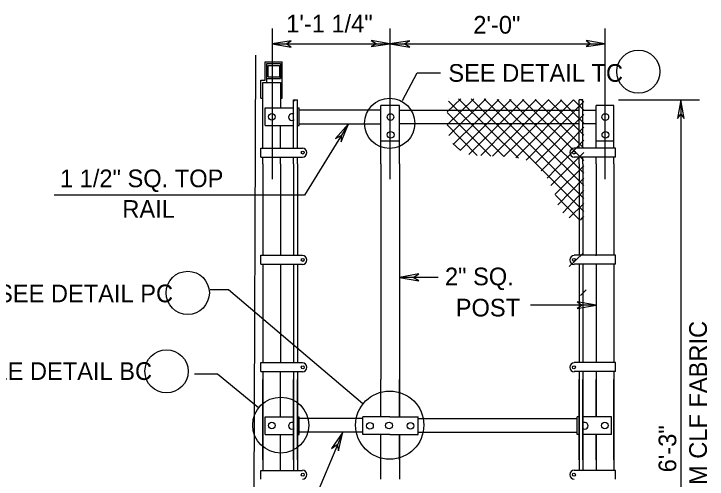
# Model space of a CAD drawing. Extents: x 528.16 to 531.11, y 154.41 to 156.24.
# Drawn here: x 529.4743 to 529.8755, y 155.2096 to 155.4789 of the extents above; entities that cross this region are included whole.
import ezdxf

# ---------------------------------------------------------------- set-up
doc = ezdxf.new("R2010")
doc.units = 0
doc.layers.add('Level 1', color=7, linetype='Continuous')
doc.layers.add('Level 2', color=7, linetype='Continuous')

msp = doc.modelspace()

# ---------------------------------------------------------------- linework, layer by layer
at = {"layer": 'Level 1'}
for points in [[(529.623687664042, 155.46161417322836), (529.634842519685, 155.45964566929135), (529.6318897637796, 155.46161417322836), (529.634842519685, 155.46325459317586)], [(529.6919291338583, 155.46161417322836), (529.6811023622047, 155.46358267716536), (529.6840551181102, 155.46161417322836), (529.6811023622047, 155.45997375328085)], [(529.6919291338583, 155.46161417322836), (529.7034120734908, 155.45964566929135), (529.7001312335958, 155.46161417322836), (529.7034120734908, 155.46325459317586)], [(529.8162729658793, 155.46161417322836), (529.8054461942257, 155.46358267716536), (529.8080708661417, 155.46161417322836), (529.8054461942257, 155.45997375328085)], [(529.8602362204724, 155.4291338582677), (529.8582677165355, 155.41830708661416), (529.8602362204724, 155.42093175853017), (529.8622047244095, 155.41830708661416)], [(529.6679790026246, 155.41535433070865), (529.6604330708661, 155.40682414698162), (529.6637139107612, 155.40846456692913), (529.6637139107612, 155.4048556430446)], [(529.6975065616798, 155.32644356955382), (529.7086614173228, 155.3244750656168), (529.7053805774278, 155.32644356955382), (529.7086614173228, 155.32841207349082)], [(529.8113517060367, 155.31036745406823), (529.8001968503937, 155.31233595800524), (529.8031496062993, 155.31036745406823), (529.8001968503937, 155.30839895013122)], [(529.6646981627297, 155.23687664041995), (529.6581364829397, 155.22736220472441), (529.6614173228346, 155.22965879265092), (529.6620734908137, 155.2260498687664)]]:
    msp.add_lwpolyline(points, close=True, dxfattribs=at)
at = {"layer": 'Level 2'}
for p, q in [((529.623687664042, 155.4704724409449), (529.623687664042, 155.45570866141733)), ((529.6919291338583, 155.4704724409449), (529.6919291338583, 155.45209973753282)), ((529.8162729658793, 155.4704724409449), (529.8162729658793, 155.45209973753282)), ((529.623687664042, 155.46161417322836), (529.6919291338583, 155.46161417322836)), ((529.6919291338583, 155.46161417322836), (529.8162729658793, 155.46161417322836)), ((529.6141732283464, 155.45505249343833), (529.6125328083989, 155.06824146981626)), ((529.623687664042, 155.45570866141733), (529.623687664042, 155.4035433070866)), ((529.6919291338583, 155.45209973753282), (529.6919291338583, 155.38320209973753)), ((529.8162729658793, 155.45209973753282), (529.8162729658793, 155.38320209973753)), ((529.619750656168, 155.45111548556432), (529.629593175853, 155.45111548556432)), ((529.619750656168, 155.44061679790025), (529.619750656168, 155.45111548556432)), ((529.6207349081365, 155.4501312335958), (529.6286089238845, 155.4501312335958)), ((529.6207349081365, 155.43930446194224), (529.6207349081365, 155.4501312335958)), ((529.6213910761155, 155.44258530183725), (529.6213910761155, 155.4491469816273)), ((529.6213910761155, 155.4491469816273), (529.6279527559055, 155.4491469816273)), ((529.6279527559055, 155.4491469816273), (529.6279527559055, 155.44258530183725)), ((529.6286089238845, 155.4501312335958), (529.6286089238845, 155.44160104986875)), ((529.629593175853, 155.4301181102362), (529.629593175853, 155.45111548556432)), ((529.617125984252, 155.4301181102362), (529.617125984252, 155.44061679790025)), ((529.617125984252, 155.44061679790025), (529.619750656168, 155.44061679790025)), ((529.6207349081365, 155.44160104986875), (529.6286089238845, 155.44160104986875)), ((529.6213910761155, 155.44258530183725), (529.6279527559055, 155.44258530183725)), ((529.6286089238845, 155.44160104986875), (529.6286089238845, 155.44258530183725)), ((529.61843832021, 155.43930446194224), (529.6286089238845, 155.43930446194224)), ((529.61843832021, 155.4301181102362), (529.61843832021, 155.43930446194224)), ((529.6286089238845, 155.43930446194224), (529.6286089238845, 155.4245406824147)), ((529.617125984252, 155.4301181102362), (529.61843832021, 155.4301181102362)), ((529.61843832021, 155.4012467191601), (529.61843832021, 155.4301181102362)), ((529.6286089238845, 155.4301181102362), (529.629593175853, 155.4301181102362)), ((529.636154855643, 155.4291338582677), (529.6384514435696, 155.4291338582677)), ((529.636154855643, 155.4012467191601), (529.636154855643, 155.4291338582677)), ((529.6384514435696, 155.4012467191601), (529.6384514435696, 155.4291338582677)), ((529.8034776902887, 155.4291338582677), (529.8015091863517, 155.4291338582677)), ((529.8015091863517, 155.4012467191601), (529.8015091863517, 155.4291338582677)), ((529.8034776902887, 155.4012467191601), (529.8034776902887, 155.4291338582677)), ((529.8241469816273, 155.4291338582677), (529.871062992126, 155.4291338582677)), ((529.8602362204724, 155.4291338582677), (529.8602362204724, 155.03772965879264)), ((529.619750656168, 155.41437007874015), (529.619750656168, 155.4245406824147)), ((529.619750656168, 155.4245406824147), (529.636154855643, 155.4245406824147)), ((529.6384514435696, 155.4245406824147), (529.639435695538, 155.4245406824147)), ((529.639435695538, 155.41437007874015), (529.639435695538, 155.4245406824147)), ((529.6975065616798, 155.4258530183727), (529.6866797900262, 155.4258530183727)), ((529.6866797900262, 155.4012467191601), (529.6866797900262, 155.4258530183727)), ((529.6975065616798, 155.39599737532808), (529.6975065616798, 155.4258530183727)), ((529.8215223097113, 155.4258530183727), (529.8113517060367, 155.4258530183727)), ((529.8113517060367, 155.4012467191601), (529.8113517060367, 155.4258530183727)), ((529.8215223097113, 155.4012467191601), (529.8215223097113, 155.4258530183727)), ((529.6866797900262, 155.42322834645668), (529.639435695538, 155.42322834645668)), ((529.6975065616798, 155.42322834645668), (529.8015091863517, 155.42322834645668)), ((529.8034776902887, 155.42322834645668), (529.8113517060367, 155.42322834645668)), ((529.619750656168, 155.41437007874015), (529.636154855643, 155.41437007874015)), ((529.6286089238845, 155.4012467191601), (529.6286089238845, 155.41437007874015)), ((529.6384514435696, 155.41437007874015), (529.639435695538, 155.41437007874015)), ((529.639435695538, 155.41535433070865), (529.6866797900262, 155.41535433070865)), ((529.8015091863517, 155.41535433070865), (529.6975065616798, 155.41535433070865)), ((529.8113517060367, 155.41535433070865), (529.8034776902887, 155.41535433070865)), ((529.6975065616798, 155.4051837270341), (529.6866797900262, 155.4051837270341)), ((529.8215223097113, 155.4051837270341), (529.8113517060367, 155.4051837270341)), ((529.617125984252, 155.4012467191601), (529.641404199475, 155.4012467191601)), ((529.617125984252, 155.39599737532808), (529.617125984252, 155.4012467191601)), ((529.623687664042, 155.4035433070866), (529.623687664042, 155.38320209973753)), ((529.6866797900262, 155.39206036745406), (529.6866797900262, 155.4012467191601)), ((529.8225065616798, 155.4012467191601), (529.7985564304462, 155.4012467191601)), ((529.8225065616798, 155.39599737532808), (529.8225065616798, 155.4012467191601)), ((529.617125984252, 155.39599737532808), (529.641404199475, 155.39599737532808)), ((529.61843832021, 155.39206036745406), (529.61843832021, 155.39599737532808)), ((529.6286089238845, 155.39206036745406), (529.6286089238845, 155.39599737532808)), ((529.636154855643, 155.39206036745406), (529.636154855643, 155.39599737532808)), ((529.6384514435696, 155.39206036745406), (529.6384514435696, 155.39599737532808)), ((529.6975065616798, 155.39206036745406), (529.6975065616798, 155.39599737532808)), ((529.8225065616798, 155.39599737532808), (529.7985564304462, 155.39599737532808)), ((529.8015091863517, 155.39206036745406), (529.8015091863517, 155.39599737532808)), ((529.8034776902887, 155.39206036745406), (529.8034776902887, 155.39599737532808)), ((529.8113517060367, 155.39206036745406), (529.8113517060367, 155.39599737532808)), ((529.8215223097113, 155.39206036745406), (529.8215223097113, 155.39599737532808)), ((529.61843832021, 155.39206036745406), (529.61843832021, 155.33923884514437)), ((529.6286089238845, 155.39206036745406), (529.6286089238845, 155.33923884514437)), ((529.636154855643, 155.39206036745406), (529.636154855643, 155.33923884514437)), ((529.6384514435696, 155.39206036745406), (529.6384514435696, 155.33923884514437)), ((529.6866797900262, 155.39206036745406), (529.6866797900262, 155.33923884514437)), ((529.6975065616798, 155.39206036745406), (529.6975065616798, 155.33398950131235)), ((529.8015091863517, 155.39206036745406), (529.8015091863517, 155.33923884514437)), ((529.8034776902887, 155.39206036745406), (529.8034776902887, 155.33923884514437)), ((529.8113517060367, 155.39206036745406), (529.8113517060367, 155.33923884514437)), ((529.8215223097113, 155.39206036745406), (529.8215223097113, 155.33923884514437)), ((529.617125984252, 155.33923884514437), (529.636154855643, 155.33923884514437)), ((529.617125984252, 155.33398950131235), (529.617125984252, 155.33923884514437)), ((529.61843832021, 155.33923884514437), (529.61843832021, 155.33923884514437)), ((529.6286089238845, 155.33891076115486), (529.6286089238845, 155.33923884514437)), ((529.636154855643, 155.33923884514437), (529.641404199475, 155.33923884514437)), ((529.6866797900262, 155.33923884514437), (529.6866797900262, 155.26738845144357)), ((529.8034776902887, 155.33923884514437), (529.7985564304462, 155.33923884514437)), ((529.8225065616798, 155.33923884514437), (529.8034776902887, 155.33923884514437)), ((529.8113517060367, 155.33891076115486), (529.8113517060367, 155.33923884514437)), ((529.8215223097113, 155.33923884514437), (529.8215223097113, 155.33923884514437)), ((529.8225065616798, 155.33398950131235), (529.8225065616798, 155.33923884514437)), ((529.617125984252, 155.33398950131235), (529.641404199475, 155.33398950131235)), ((529.61843832021, 155.33398950131235), (529.61843832021, 155.33398950131235)), ((529.61843832021, 155.33398950131235), (529.61843832021, 155.2769028871391)), ((529.6286089238845, 155.33398950131235), (529.6286089238845, 155.2772309711286)), ((529.636154855643, 155.33398950131235), (529.636154855643, 155.33398950131235)), ((529.636154855643, 155.33398950131235), (529.636154855643, 155.2772309711286)), ((529.6384514435696, 155.33398950131235), (529.6384514435696, 155.33398950131235)), ((529.6384514435696, 155.33398950131235), (529.6384514435696, 155.2769028871391)), ((529.6975065616798, 155.33398950131235), (529.6975065616798, 155.27198162729658)), ((529.8225065616798, 155.33398950131235), (529.7985564304462, 155.33398950131235)), ((529.8015091863517, 155.33398950131235), (529.8015091863517, 155.33398950131235)), ((529.8015091863517, 155.33398950131235), (529.8015091863517, 155.2769028871391)), ((529.8034776902887, 155.33398950131235), (529.8034776902887, 155.33398950131235)), ((529.8034776902887, 155.33398950131235), (529.8034776902887, 155.2772309711286)), ((529.8113517060367, 155.33398950131235), (529.8113517060367, 155.2772309711286)), ((529.8215223097113, 155.33398950131235), (529.8215223097113, 155.33398950131235)), ((529.8215223097113, 155.33398950131235), (529.8215223097113, 155.2769028871391)), ((529.7198162729659, 155.32644356955382), (529.6975065616798, 155.32644356955382)), ((529.8113517060367, 155.31036745406823), (529.7732939632546, 155.31036745406823)), ((529.617125984252, 155.2772309711286), (529.641404199475, 155.2772309711286)), ((529.617125984252, 155.27198162729658), (529.617125984252, 155.2772309711286)), ((529.6286089238845, 155.2772309711286), (529.6286089238845, 155.2772309711286)), ((529.636154855643, 155.2769028871391), (529.636154855643, 155.2772309711286)), ((529.6384514435696, 155.2769028871391), (529.6384514435696, 155.2772309711286)), ((529.8225065616798, 155.2772309711286), (529.7985564304462, 155.2772309711286)), ((529.8015091863517, 155.2769028871391), (529.8015091863517, 155.2772309711286)), ((529.8034776902887, 155.2769028871391), (529.8034776902887, 155.2772309711286)), ((529.8113517060367, 155.2772309711286), (529.8113517060367, 155.2772309711286)), ((529.8225065616798, 155.27198162729658), (529.8225065616798, 155.2772309711286)), ((529.617125984252, 155.27198162729658), (529.641404199475, 155.27198162729658)), ((529.61843832021, 155.27198162729658), (529.61843832021, 155.21456692913387)), ((529.6286089238845, 155.24573490813648), (529.6286089238845, 155.27198162729658)), ((529.636154855643, 155.27198162729658), (529.636154855643, 155.27198162729658)), ((529.636154855643, 155.27198162729658), (529.636154855643, 155.21456692913387)), ((529.6384514435696, 155.27198162729658), (529.6384514435696, 155.21456692913387)), ((529.6975065616798, 155.27198162729658), (529.6975065616798, 155.24573490813648)), ((529.8225065616798, 155.27198162729658), (529.7985564304462, 155.27198162729658)), ((529.8015091863517, 155.27198162729658), (529.8015091863517, 155.21456692913387)), ((529.8034776902887, 155.27198162729658), (529.8034776902887, 155.27198162729658)), ((529.8034776902887, 155.27198162729658), (529.8034776902887, 155.21456692913387)), ((529.8113517060367, 155.27198162729658), (529.8113517060367, 155.24606299212599)), ((529.8215223097113, 155.27198162729658), (529.8215223097113, 155.21456692913387)), ((529.61843832021, 155.2208005249344), (529.61843832021, 155.26738845144357)), ((529.636154855643, 155.2208005249344), (529.636154855643, 155.26738845144357)), ((529.6384514435696, 155.2208005249344), (529.6384514435696, 155.26738845144357)), ((529.6866797900262, 155.24573490813648), (529.6866797900262, 155.26738845144357)), ((529.6975065616798, 155.24606299212599), (529.6975065616798, 155.26738845144357)), ((529.8015091863517, 155.2208005249344), (529.8015091863517, 155.26738845144357)), ((529.8034776902887, 155.2208005249344), (529.8034776902887, 155.26738845144357)), ((529.8113517060367, 155.24606299212599), (529.8113517060367, 155.26738845144357)), ((529.8215223097113, 155.2208005249344), (529.8215223097113, 155.26738845144357)), ((529.61843832021, 155.23556430446195), (529.61843832021, 155.24573490813648)), ((529.619750656168, 155.23556430446195), (529.619750656168, 155.24573490813648)), ((529.619750656168, 155.24573490813648), (529.636154855643, 155.24573490813648)), ((529.6384514435696, 155.24573490813648), (529.639435695538, 155.24573490813648)), ((529.639435695538, 155.23556430446195), (529.639435695538, 155.24573490813648)), ((529.6761811023622, 155.24475065616798), (529.639435695538, 155.24475065616798)), ((529.6761811023622, 155.23556430446195), (529.6761811023622, 155.24573490813648)), ((529.6791338582677, 155.24573490813648), (529.6761811023622, 155.24573490813648)), ((529.6919291338583, 155.24573490813648), (529.6791338582677, 155.24573490813648)), ((529.6919291338583, 155.24573490813648), (529.7050524934383, 155.24573490813648)), ((529.6975065616798, 155.24573490813648), (529.6975065616798, 155.24573490813648)), ((529.7050524934383, 155.24573490813648), (529.7083333333334, 155.24573490813648)), ((529.7083333333334, 155.23556430446195), (529.7083333333334, 155.24573490813648)), ((529.7083333333334, 155.24475065616798), (529.8001968503937, 155.24475065616798)), ((529.8001968503937, 155.23556430446195), (529.8001968503937, 155.24573490813648)), ((529.8015091863517, 155.24573490813648), (529.8001968503937, 155.24573490813648)), ((529.8202099737533, 155.24573490813648), (529.8034776902887, 155.24573490813648)), ((529.8202099737533, 155.23556430446195), (529.8202099737533, 155.24573490813648)), ((529.8215223097113, 155.23556430446195), (529.8215223097113, 155.24573490813648)), ((529.619750656168, 155.23556430446195), (529.636154855643, 155.23556430446195)), ((529.6286089238845, 155.21456692913387), (529.6286089238845, 155.23556430446195)), ((529.6384514435696, 155.23556430446195), (529.639435695538, 155.23556430446195)), ((529.6761811023622, 155.23687664041995), (529.639435695538, 155.23687664041995)), ((529.6791338582677, 155.23556430446195), (529.6761811023622, 155.23556430446195)), ((529.6919291338583, 155.23556430446195), (529.6791338582677, 155.23556430446195)), ((529.6866797900262, 155.20964566929135), (529.6866797900262, 155.23556430446195)), ((529.6919291338583, 155.23556430446195), (529.7050524934383, 155.23556430446195)), ((529.6975065616798, 155.2208005249344), (529.6975065616798, 155.23556430446195)), ((529.6975065616798, 155.23556430446195), (529.6975065616798, 155.23556430446195)), ((529.6975065616798, 155.23556430446195), (529.6975065616798, 155.20964566929135)), ((529.7050524934383, 155.23556430446195), (529.7083333333334, 155.23556430446195)), ((529.7083333333334, 155.23687664041995), (529.8001968503937, 155.23687664041995)), ((529.8015091863517, 155.23556430446195), (529.8001968503937, 155.23556430446195)), ((529.8202099737533, 155.23556430446195), (529.8034776902887, 155.23556430446195)), ((529.8113517060367, 155.2208005249344), (529.8113517060367, 155.23556430446195)), ((529.8113517060367, 155.23556430446195), (529.8113517060367, 155.21489501312337)), ((529.617125984252, 155.21456692913387), (529.641404199475, 155.21456692913387)), ((529.617125984252, 155.20964566929135), (529.617125984252, 155.21456692913387)), ((529.61843832021, 155.21456692913387), (529.61843832021, 155.21456692913387)), ((529.6286089238845, 155.21456692913387), (529.6286089238845, 155.21456692913387)), ((529.6384514435696, 155.21456692913387), (529.6384514435696, 155.21456692913387)), ((529.8225065616798, 155.21456692913387), (529.7985564304462, 155.21456692913387)), ((529.8015091863517, 155.21456692913387), (529.8015091863517, 155.21456692913387)), ((529.8113517060367, 155.21456692913387), (529.8113517060367, 155.21456692913387)), ((529.8215223097113, 155.21456692913387), (529.8215223097113, 155.21456692913387)), ((529.8225065616798, 155.20964566929135), (529.8225065616798, 155.21456692913387))]:
    msp.add_line(p, q, dxfattribs=at)
for points in [[(529.6286089238845, 155.4501312335958), (529.6286089238845, 155.4501312335958)], [(529.6991469816273, 155.4288057742782), (529.7076771653543, 155.44488188976376), (529.7211286089239, 155.44488188976376)], [(529.636154855643, 155.4284776902887), (529.6371391076116, 155.4291338582677)], [(529.7250656167979, 155.41469816272965), (529.7404855643044, 155.4297900262467)], [(529.7250656167979, 155.42224409448818), (529.7329396325459, 155.4297900262467)], [(529.757874015748, 155.39632545931758), (529.7257217847769, 155.4284776902887)], [(529.7260498687664, 155.40846456692913), (529.747375328084, 155.4297900262467)], [(529.7260498687664, 155.4297900262467), (529.7260498687664, 155.4297900262467)], [(529.7286745406824, 155.4035433070866), (529.7549212598425, 155.4294619422572)], [(529.766404199475, 155.39534120734908), (529.7316272965879, 155.4297900262467)], [(529.7326115485564, 155.3999343832021), (529.7621391076116, 155.4294619422572)], [(529.7375328083989, 155.39763779527559), (529.7693569553805, 155.4294619422572)], [(529.8041338582677, 155.36450131233596), (529.7388451443569, 155.4297900262467)], [(529.7444225721785, 155.39698162729658), (529.7765748031496, 155.4294619422572)], [(529.8041338582677, 155.3720472440945), (529.7463910761155, 155.4297900262467)], [(529.751312335958, 155.39665354330708), (529.7837926509186, 155.4294619422572)], [(529.8041338582677, 155.37959317585302), (529.753937007874, 155.4294619422572)], [(529.757874015748, 155.39632545931758), (529.7913385826772, 155.4291338582677)], [(529.8041338582677, 155.38681102362204), (529.761154855643, 155.4294619422572)], [(529.7647637795276, 155.39566929133858), (529.7982283464567, 155.4291338582677)], [(529.8041338582677, 155.39402887139107), (529.7687007874016, 155.4294619422572)], [(529.7706692913385, 155.39435695538057), (529.8041338582677, 155.4281496062992)], [(529.8041338582677, 155.4012467191601), (529.7759186351706, 155.4294619422572)], [(529.8041338582677, 155.40879265091863), (529.7834645669292, 155.4294619422572)], [(529.8041338582677, 155.41568241469815), (529.7906824146982, 155.4291338582677)], [(529.8041338582677, 155.42322834645668), (529.7982283464567, 155.4291338582677)], [(529.8041338582677, 155.4278215223097), (529.8024934383202, 155.4294619422572)], [(529.8034776902887, 155.4284776902887), (529.8028215223097, 155.4291338582677)], [(529.7503280839895, 155.39665354330708), (529.7250656167979, 155.42191601049868)], [(529.7759186351706, 155.39238845144357), (529.8041338582677, 155.42060367454067)], [(529.6679790026246, 155.41535433070865), (529.6423884514436, 155.3740157480315), (529.4977034120735, 155.3740157480315)], [(529.7424540682415, 155.39698162729658), (529.7250656167979, 155.41469816272965)], [(529.779527559055, 155.38812335958005), (529.8041338582677, 155.41338582677164)], [(529.7322834645669, 155.4002624671916), (529.7283464566929, 155.4038713910761)], [(529.7828083989501, 155.38385826771653), (529.8041338582677, 155.40583989501312)], [(529.7851049868766, 155.37959317585302), (529.8041338582677, 155.3986220472441)], [(529.7874015748032, 155.374343832021), (529.8041338582677, 155.39107611548556)], [(529.7890419947506, 155.36843832020998), (529.8041338582677, 155.38385826771653)], [(529.7919947506562, 155.36384514435696), (529.8041338582677, 155.3766404199475)], [(529.8018372703413, 155.35958005249344), (529.7877296587926, 155.3740157480315)], [(529.7956036745406, 155.36089238845145), (529.8041338582677, 155.36909448818898)], [(529.8021653543307, 155.35958005249344), (529.8041338582677, 155.36187664041995)], [(529.7956036745406, 155.33267716535434), (529.8034776902887, 155.34022309711287)], [(529.6761811023622, 155.253280839895), (529.5984251968504, 155.31922572178476), (529.5879265091863, 155.31922572178476)], [(529.8021653543307, 155.31594488188975), (529.8054461942257, 155.31922572178476)], [(529.615813648294, 155.2509842519685), (529.5921916010499, 155.27034120734908), (529.5787401574803, 155.27034120734908)], [(529.6646981627297, 155.23687664041995), (529.6463254593176, 155.19324146981626), (529.4750656167979, 155.19324146981626)]]:
    msp.add_lwpolyline(points, dxfattribs=at)
for centre, radius in [((529.835679358233, 155.44551727606236), 0.01251106783597761), ((529.6917417863492, 155.41558373418457), 0.0144926496648302), ((529.6236096562858, 155.4193500374038), 0.0019419272751564772), ((529.6922617050118, 155.4192392180873), 0.0019419272751564772), ((529.8165450506218, 155.4192392180873), 0.0019419272751564772), ((529.6923316143938, 155.4089604675581), 0.0019419272751564772), ((529.8166149600038, 155.4089604675581), 0.0019419272751564772), ((529.6414753872175, 155.39865323542884), 0.0008534030405581954), ((529.7983748254936, 155.39865323542884), 0.0008534030412069714), ((529.6414753872175, 155.3365115626238), 0.0008534030405581954), ((529.7983748254936, 155.3365115626238), 0.0008534030412069714), ((529.5749058704486, 155.3174732788526), 0.01251106783597761), ((529.5626419457574, 155.2720542276509), 0.01251106783597761), ((529.6414753872175, 155.27436988981881), 0.0008534030405581954), ((529.7983748254936, 155.27436988981881), 0.0008534030412069714), ((529.6917935710768, 155.2409190273479), 0.01974109633267619), ((529.6287094162342, 155.2409190273479), 0.016205936705745973), ((529.6236096562858, 155.2406927280894), 0.0019419272751564772), ((529.6803657174479, 155.2405197671001), 0.0019419272751564772), ((529.6913855074253, 155.2407020493403), 0.0019419272751564772), ((529.7038159133754, 155.2405197671001), 0.0019419272751564772), ((529.816240556425, 155.2406927280894), 0.0019419272751564772), ((529.6414753872175, 155.21222821701377), 0.0008534030405581954), ((529.7983748254936, 155.21222821701377), 0.0008534030412069714)]:
    msp.add_circle(centre, radius, dxfattribs=at)
for centre, radius, start, end in [((529.6352011496531, 155.4191770764145), 0.0019419272751564772, 52.24140555555556, 311.2027527777778), ((529.6412288919153, 155.39866255667977), 0.0025892385609967905, 270, 90), ((529.7986213207959, 155.39866255667977), 0.0025892385609967905, 90, 270), ((529.6412288919153, 155.33652088387475), 0.0025892385609967905, 270, 90), ((529.7986213207959, 155.33652088387475), 0.0025892385609967905, 90, 270), ((529.6412288919153, 155.27437921106974), 0.0025892385609967905, 270, 90), ((529.7986213207959, 155.27437921106974), 0.0025892385609967905, 90, 270), ((529.6352011496531, 155.2405197671001), 0.0019419272751564772, 52.24140555555556, 311.2027527777778), ((529.8046490630578, 155.2405197671001), 0.0019419272751564772, 228.79724722222227, 127.7585944444445), ((529.6412288919153, 155.21223753826473), 0.0025892385609967905, 270, 90), ((529.7986213207959, 155.21223753826473), 0.0025892385609967905, 90, 270)]:
    msp.add_arc(centre, radius, start, end, dxfattribs=at)

# ---------------------------------------------------------------- texts
for s, p in [('1\'-1 1/4"', (529.6318897637796, 155.46817585301838)), ('2\'-0"', (529.7401574803149, 155.46751968503938)), ('SEE DETAIL TC', (529.7257217847769, 155.43963254593174)), ('1 1/2" SQ. TOP', (529.5009842519685, 155.3786089238845)), ('RAIL', (529.5370734908137, 155.36089238845145)), ('2" SQ.', (529.7237532808399, 155.32185039370077)), ('SEE DETAIL PC', (529.4645669291339, 155.31200787401573)), ('POST', (529.7299868766404, 155.3038057742782)), ('SEE DETAIL BC', (529.4524278215223, 155.26706036745406))]:
    msp.add_text(s, height=0.010228346456692914, dxfattribs=at).set_placement(p)
for s, p in [('ALUMINUM CLF FABRIC', (529.8753280839895, 155.14468503937007)), ('6\'-3"', (529.8576115485564, 155.21358267716536))]:
    msp.add_text(s, height=0.010228346456692914, rotation=90, dxfattribs=at).set_placement(p)

doc.saveas('drawing.dxf')
